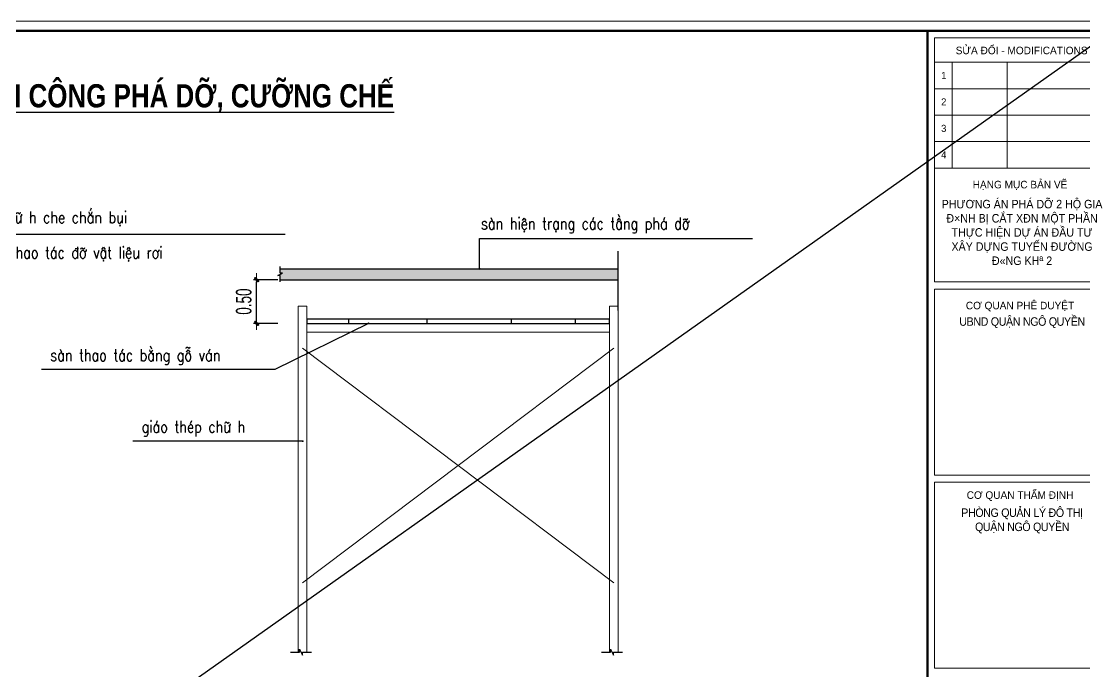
# Model space of a CAD drawing. Header units: millimetres. Extents: x 480521 to 6014615, y -961280 to 187869.
# Drawn here: x 742150 to 755688, y 34027 to 42304 of the extents above; entities that cross this region are included whole.
import ezdxf
from ezdxf.enums import TextEntityAlignment as Align

# ---------------------------------------------------------------- set-up
doc = ezdxf.new("R2010")
doc.units = ezdxf.units.MM
doc.header["$LTSCALE"] = 600
doc.header["$MEASUREMENT"] = 0
doc.layers.get('0').update_dxf_attribs({"lineweight": 0})
doc.layers.get('Defpoints').update_dxf_attribs({"lineweight": 0})
for name, color, linetype in [('01', 8, 'Continuous'), ('CHU', 1, 'Continuous'), ('TEXT', 30, 'Continuous')]:
    doc.layers.add(name, color=color, linetype=linetype)
for name, color, linetype, lineweight in [('08. Net Text', 3, 'Continuous', 13), ('dim', 144, 'Continuous', 13), ('Hatch', 250, 'Continuous', 0), ('Khungten_LCDI', 7, 'Continuous', 25), ('LC Dim', 8, 'Continuous', 18), ('LC Net thay', 7, 'Continuous', 25), ('LC Text1', 3, 'Continuous', 20), ('LC Text2', 7, 'Continuous', 25), ('Net Thay 1', 2, 'Continuous', 20)]:
    doc.layers.add(name, color=color, linetype=linetype, lineweight=lineweight)
doc.layers.add('KCS_Plotter', color=11, linetype='Continuous', plot=False)
doc.styles.add('HOATBIF', font='hoatbif.shx', dxfattribs={"width": 0.65})
doc.styles.add('Khungten', font='VHAVAN.TTF', dxfattribs={"width": 0.9, "height": 5000})
doc.styles.add('LC 1', font='VHAVANB.TTF')
doc.styles.add('LC 3', font='vnsimli.shx', dxfattribs={"width": 0.75})
doc.styles.add('LC3', font='VHARIALB.TTF', dxfattribs={"width": 0.8})
doc.styles.add('Text Khung Ten', font='VHAVAN.TTF')
doc.styles.add('Title', font='VHBLACK.TTF')
doc.dimstyles.new('1-100 (1-60)', dxfattribs={"dimscale": 79, "dimtxt": 2.5, "dimasz": 0.35, "dimexe": 0.5, "dimexo": 0, "dimgap": 0.8, "dimtad": 1, "dimdec": 0, "dimzin": 0, "dimdsep": 46, "dimtxsty": 'HOATBIF', "dimblk1": 'DOT', "dimblk2": 'DOT', "dimsah": 1, "dimcen": -1, "dimdle": 1, "dimclrd": 256, "dimclre": 256, "dimclrt": 4, "dimadec": 3, "dimazin": 2, "dimtfac": 0.333333, "dimtdec": 0, "dimtix": 1, "dimtmove": 2, "dimatfit": 3, "dimldrblk": 'DOT', "dimfxl": 1, "dimtvp": 0.833333, "dimtolj": 1, "dimtzin": 0, "dimarcsym": 0})
doc.dimstyles.new('1-70', dxfattribs={"dimscale": 70, "dimtxt": 2.5, "dimasz": 0.35, "dimexe": 0.5, "dimexo": 0, "dimgap": 0.8, "dimtad": 1, "dimdec": 0, "dimzin": 0, "dimdsep": 46, "dimtxsty": 'HOATBIF', "dimblk1": 'DOT', "dimblk2": 'DOT', "dimsah": 1, "dimcen": -1, "dimdle": 1, "dimclrd": 256, "dimclre": 256, "dimclrt": 4, "dimadec": 3, "dimazin": 2, "dimtfac": 0.333333, "dimtdec": 0, "dimtix": 1, "dimtmove": 2, "dimatfit": 3, "dimldrblk": 'DOT', "dimfxl": 1, "dimtvp": 0.833333, "dimtolj": 1, "dimtzin": 0, "dimarcsym": 0})

# ---------------------------------------------------------------- blocks, each defined once
blk = doc.blocks.new('lcdi fix')
at = {"layer": 'Defpoints', "lineweight": 0}
blk.add_lwpolyline([(-1200, -14850), (-1200, 14850), (40800, 14850), (40800, -14850)], close=True, dxfattribs=at)
at = {"layer": 'Khungten_LCDI', "color": 5, "lineweight": 60}
blk.add_line((36600, 14650), (36600, -14650), dxfattribs=at)
at = {"layer": 'Khungten_LCDI', "color": 9, "lineweight": 15}
for p, q in [((36750, 13981), (40450, 13981)), ((37123, 13981), (37123, 11735)), ((38293, 13981), (38293, 11735)), ((36750, 13420), (40450, 13420)), ((36750, 12858), (40450, 12858)), ((36750, 12297), (40450, 12297)), ((36750, 11735), (40450, 11735))]:
    blk.add_line(p, q, dxfattribs=at)
at = {"layer": 'Khungten_LCDI', "color": 5, "lineweight": 60}
blk.add_lwpolyline([(0, -14650), (0, 14650), (40600, 14650), (40600, -14650)], close=True, dxfattribs=at)
at = {"layer": 'Khungten_LCDI', "color": 9, "lineweight": 15}
for points in [[(36750, 9321), (40450, 9321), (40450, 14500), (36750, 14500)], [(36750, 5226), (40450, 5226), (40450, 9171), (36750, 9171)], [(36750, 1131), (40450, 1131), (40450, 5076), (36750, 5076)]]:
    blk.add_lwpolyline(points, close=True, dxfattribs=at)
at = {"color": 7, "style": 'Khungten'}
for s, p in [('söa ®æi - modifications', (38600, 14151)), ('h¹ng môc b¶n vÏ', (38566, 11307)), ('c¬ quan phª duyÖt', (38566, 8742)), ('c¬ quan thÈm ®Þnh', (38566, 4722))]:
    blk.add_text(s, height=160, dxfattribs=at).set_placement(p, align=Align.CENTER)
at = {"color": 4, "char_height": 180, "width": 3443.58, "attachment_point": 5, "style": 'Khungten'}
for s, insert in [('{\\f.VnArialH|b0|i0|c0|p34;PH\\fArial|b0|i0|c0|p34;ƯƠ\\f.VnArialH|b0|i0|c0|p34;NG \\fArial|b0|i0|c0|p34;Á\\f.VnArialH|b0|i0|c0|p34;N PH\\fArial|b0|i0|c0|p34;Á \\f.VnArialH|b0|i0|c0|p34;D\\fArial|b0|i0|c0|p34;Ỡ \\f.VnArialH|b0|i0|c0|p34;2 H\\fArial|b0|i0|c0|p34;Ộ \\f.VnArialH|b0|i0|c0|p34;GIA \\fArial|b0|i0|c0|p34;Đ\\f.VnArialH|b0|i0|c0|p34;×NH B\\fArial|b0|i0|c0|p34;Ị \\f.VnArialH|b0|i0|c0|p34;C\\fArial|b0|i0|c0|p34;Ắ\\f.VnArialH|b0|i0|c0|p34;T XÐN M\\fArial|b0|i0|c0|p34;Ộ\\f.VnArialH|b0|i0|c0|p34;T PH\\fArial|b0|i0|c0|p34;Ầ\\f.VnArialH|b0|i0|c0|p34;N TH\\fArial|b0|i0|c0|p34;Ự\\f.VnArialH|b0|i0|c0|p34;C HI\\fArial|b0|i0|c0|p34;Ệ\\f.VnArialH|b0|i0|c0|p34;N D\\fArial|b0|i0|c0|p34;Ự Á\\f.VnArialH|b0|i0|c0|p34;N \\fArial|b0|i0|c0|p34;ĐẦ\\f.VnArialH|b0|i0|c0|p34;U T\\fArial|b0|i0|c0|p34;Ư \\f.VnArialH|b0|i0|c0|p34;X\\fArial|b0|i0|c0|p34;Â\\f.VnArialH|b0|i0|c0|p34;Y D\\fArial|b0|i0|c0|p34;Ự\\f.VnArialH|b0|i0|c0|p34;NG TUY\\fArial|b0|i0|c0|p34;Ế\\f.VnArialH|b0|i0|c0|p34;N \\fArial|b0|i0|c0|p34;ĐƯỜ\\f.VnArialH|b0|i0|c0|p34;NG \\fArial|b0|i0|c0|p34;Đ\\f.VnArialH|b0|i0|c0|p34;«NG KHª 2}', (38609, 10371)), ('{\\f.VnArialH|b0|i0|c0|p34;\\T0.95;ubnd quËn ng« quyÒn}', (38609, 8458)), ('{\\f.VnArialH|b0|i0|c0|p34;\\T0.95;phßng qu¶n lý ®« thÞ \\PquËn ng« quyÒn}', (38609, 4254))]:
    blk.add_mtext(s, dxfattribs=dict(at, insert=insert))
at = {"color": 7, "style": 'Khungten', "width": 0.8}
for tag, p in [('REVISION', (39499, -10746)), ('NGAYHT', (39546, -11609))]:
    blk.add_attdef(tag, text='', height=200, dxfattribs=at).set_placement(p, align=Align.CENTER)
at = {"layer": '08. Net Text', "color": 7, "style": 'Text Khung Ten'}
blk.add_text('1', height=150, dxfattribs=at).set_placement((36892, 13627))
at = {"layer": '08. Net Text', "color": 7, "ltscale": 2, "style": 'Text Khung Ten'}
for s, p in [('2', (36892, 13065)), ('3', (36892, 12504)), ('4', (36892, 11942))]:
    blk.add_text(s, height=150, dxfattribs=at).set_placement(p)
at = {"layer": 'LC Text1', "color": 3, "style": 'LC 1', "width": 1.834006}
for tag, p, p2 in [('TENBANVE1', (36913, -8886), (40339, -8886)), ('TENBANVE2', (36913, -9562), (40339, -9562))]:
    blk.add_attdef(tag, text='', height=250, dxfattribs=at).set_placement(p, p2, align=Align.FIT)
at = {"layer": 'LC Text1', "style": 'Title', "width": 0.7}
blk.add_attdef('SOBANVE', text='', height=250, dxfattribs=at).set_placement((39562, -13896), align=Align.CENTER)
blk = doc.blocks.new('TIEUDE1')
at = {"layer": 'LC Text2', "color": 7, "style": 'LC 1'}
blk.add_attdef('TIªU§Ò', text='', height=5, dxfattribs=at).set_placement((0, 0), align=Align.BOTTOM_CENTER)
blk.add_attdef('TL', text='', height=3, dxfattribs=at).set_placement((0, -2), align=Align.TOP_CENTER)
blk = doc.blocks.new('DOT')
at = {"layer": 'dim'}
for p, q in [((-1, -1), (1, 1)), ((-3, 0), (3, 0))]:
    blk.add_line(p, q, dxfattribs=at)
blk.add_lwpolyline([(0.5, 1), (-1, -0.5), (-0.5, -1), (1, 0.5)], close=True, dxfattribs=at)
blk = doc.blocks.new('*D151')
at = {"layer": 'Defpoints', "color": 0, "transparency": 16777216}
for p in [(745145, 39015), (745418, 39015), (745418, 38459)]:
    blk.add_point(p, dxfattribs=at)
at = {"layer": 'LC Dim', "lineweight": -2, "transparency": 16777216}
for p, q in [((745418, 39015), (745105, 39015)), ((745145, 38487), (745145, 38987)), ((745418, 38459), (745105, 38459))]:
    blk.add_line(p, q, dxfattribs=at)
at = {"layer": 'LC Dim', "lineweight": -2, "transparency": 16777216, "xscale": 27.65, "yscale": 27.65, "zscale": 27.65}
for p, rotation in [((745145, 39015), 90), ((745145, 38459), 270)]:
    blk.add_blockref('DOT', p, dxfattribs=dict(at, rotation=rotation))
at = {"layer": 'LC Dim', "color": 4, "transparency": 16777216, "insert": (744983, 38737), "char_height": 197.5, "attachment_point": 5, "rotation": 90, "style": 'HOATBIF'}
blk.add_mtext('\\A1;0.50', dxfattribs=at)
blk = doc.blocks.new('_Dot')
at = {"color": 0, "linetype": 'ByBlock', "lineweight": -2}
blk.add_line((-0.5, 0), (-1, 0), dxfattribs=at)
at = {"color": 0, "linetype": 'ByBlock', "const_width": 0.5}
blk.add_lwpolyline([(-0.25, 0, 1), (0.25, 0, 1)], format="xyb", close=True, dxfattribs=at)

msp = doc.modelspace()

# ---------------------------------------------------------------- hatches: boundary and pattern name
at = {"layer": 'Hatch'}
h = msp.add_hatch(dxfattribs=at)
h.set_pattern_fill('BTCT', color=256, scale=25, style=0)
h.set_pattern_definition([(50, (-40219.9, -125523.57), (179.315046, -15.688034), [18.75, -206.25]), (355, (-40219.9, -125523.57), (-34.687833, 188.048033), [15, -165]), (100.4514, (-40204.96, -125524.88), (144.627345, 172.359886), [15.935047, -175.28553]), (46.1842, (-40219.9, -125473.57), (266.81026, -41.379754), [28.125, -309.375]), (96.6356, (-40197.67, -125477.02), (233.66568, 243.52947), [23.90257, -262.92825]), (351.1842, (-40219.9, -125473.57), (233.66549, 243.52965), [22.5, -247.5]), (21, (-40194.9, -125486.07), (149.226763, -100.654723), [18.75, -206.25]), (326, (-40194.9, -125486.07), (60.828833, 181.28751), [15, -165]), (71.4514, (-40182.47, -125494.46), (210.055657, 80.632624), [15.935047, -175.28553]), (37.5, (-40219.9, -125523.57), (3.039964, 83.2234635), [0, -163, 0, -167.5, 0, -165.625]), (7.5, (-40219.9, -125523.57), (65.767384, 98.602928), [0, -95.5, 0, -159.25, 0, -63.125]), (327.5, (-40275.65, -125523.57), (133.455609, -5.638718), [0, -62.5, 0, -195, 0, -258.75]), (317.5, (-40300.65, -125523.57), (145.796542, 25.026246), [0, -81.25, 0, -129.5, 0, -183.75]), (45, (-40219.9, -125523.57), (-66.291261, 66.291261), []), (45, (-40175.71, -125523.57), (-66.291261, 66.291261), [])])
h.paths.add_polyline_path([(749747.191, 39014.786), (749747.191, 39154.59), (745446.078, 39154.59), (745446.078, 39098.668), (745474.038, 39098.668), (745418.117, 39070.708), (745446.078, 39070.708), (745446.078, 39014.786)])

# ---------------------------------------------------------------- linework, layer by layer
at = {"layer": '01'}
msp.add_line((749747.191, 38623.335), (749747.191, 39377.186), dxfattribs=at)
for points in [[(745446.078, 38986.825), (745446.078, 39070.708), (745418.117, 39070.708), (745474.038, 39098.668), (745446.078, 39098.668), (745446.078, 39182.551)], [(745578.666, 34275.269), (745692.518, 34275.269), (745692.518, 34313.22), (745730.469, 34237.319), (745730.469, 34275.269), (745844.321, 34275.269)], [(749538.666, 34275.269), (749652.518, 34275.269), (749652.518, 34313.22), (749690.469, 34237.319), (749690.469, 34275.269), (749804.321, 34275.269)]]:
    msp.add_lwpolyline(points, dxfattribs=at)
at = {"layer": 'CHU'}
msp.add_line((745446.078, 39014.786), (749747.191, 39014.786), dxfattribs=at)
at = {"layer": 'KCS_Plotter'}
msp.add_line((731004.637, 24483.589), (756204.637, 42303.589), dxfattribs=at)
at = {"layer": 'Net Thay 1'}
for p, q in [((745732.191, 38145.433), (749692.191, 35160.014)), ((749692.191, 38145.433), (745732.191, 35160.014))]:
    msp.add_line(p, q, dxfattribs=at)
for points in [[(745787.191, 34275.269), (745787.191, 38679.257), (745677.191, 38679.257), (745677.191, 34275.269)], [(749747.191, 34275.269), (749747.191, 38679.257), (749637.191, 38679.257), (749637.191, 34275.269)]]:
    msp.add_lwpolyline(points, dxfattribs=at)
msp.add_lwpolyline([(745787.191, 38349.257), (749637.191, 38349.257), (749637.191, 38459.257), (745787.191, 38459.257)], close=True, dxfattribs=at)
at = {"layer": 'TEXT'}
for p, q in [((745446.078, 39154.59), (749747.191, 39154.59)), ((746320.991, 38459.257), (746320.991, 38514.257)), ((747318.124, 38459.257), (747318.124, 38514.257)), ((748392.62, 38459.257), (748392.62, 38514.257)), ((749205.833, 38459.257), (749205.833, 38514.257))]:
    msp.add_line(p, q, dxfattribs=at)
msp.add_lwpolyline([(745787.191, 38459.257), (749637.191, 38459.257), (749637.191, 38514.257), (745787.191, 38514.257)], close=True, dxfattribs=at)

# ---------------------------------------------------------------- block references
at = {"layer": 'LC Net thay', "xscale": 0.6000000155618168, "yscale": 0.6000000155618168, "zscale": 0.6000000155618168}
msp.add_blockref('lcdi fix', (731724.637, 33393.589), dxfattribs=at)
at = {"layer": 'LC Text2'}
ref = msp.add_blockref('TIEUDE1', (741790.528, 41119.275), dxfattribs=dict(at, xscale=60.00000000003865, yscale=60.00000000003865, zscale=60.00000000003865))
ref.add_attrib('TIªU§Ò', '%%UmÆt b»ng bè trÝ giµn gi¸o thi c«ng ph¸ dì, c\xadìng chÕ', dxfattribs={"color": 7, "height": 295.46488, "style": 'LC3', "width": 0.8}).set_placement((741790.528, 41119.275), align=Align.BOTTOM_CENTER)

# ---------------------------------------------------------------- texts
at = {"layer": 'LC Text1', "color": 3, "style": 'LC 3', "width": 0.8}
for s, p in [('phÇn diÖn tÝch b¾c gi¸o ch÷ h che ch¾n bôi', (739830.006, 39734.136)), ('sµn hiÖn tr¹ng c¸c tÇng ph¸ dì', (748003.098, 39655.539)), ('bè trÝ l\xadíi, b¹t vµ sµn gç thao t¸c ®ì vËt liÖu r¬i', (739830.006, 39285.426)), ('sµn thao t¸c b»ng gç v¸n', (742520.108, 37980.058)), ('gi¸o thÐp ch÷ h', (743683.066, 37069.105))]:
    msp.add_text(s, height=150, dxfattribs=at).set_placement(p)

# ---------------------------------------------------------------- dimensions: what is measured, and where the dimension line sits
at = {"layer": 'LC Dim'}
dim = msp.add_linear_dim(base=(745144.89, 39014.786), p1=(745418.117, 38459.257), p2=(745418.117, 39014.786), angle=90, text='0.50', dimstyle='1-100 (1-60)', override={"dimdec": 2, "dimlfac": 0.001}, dxfattribs=at)
dim.commit()
dim.dimension.update_dxf_attribs({"geometry": '*D151', "text_midpoint": (744982.94, 38737.021)})

# ---------------------------------------------------------------- leaders
at = {"layer": '01'}
for points in [[(746570.257, 38459.257), (745377.355, 37871.3), (742407.399, 37871.3)], [(745732.191, 36960.347), (743570.357, 36960.347)]]:
    msp.add_leader(points, dimstyle='1-70', override={"dimgap": 0.8, "dimtad": 0}, dxfattribs=at)
at = {"layer": 'LC Dim'}
for points, override in [([(737262.597, 37733.513), (739716.502, 39594.746), (745511.706, 39594.746)], {"dimasz": 4, "dimdec": 2, "dimlfac": 0.001}), ([(738174.153, 36340.384), (739716.502, 39594.746), (745511.706, 39594.746)], {"dimasz": 4, "dimdec": 2, "dimlfac": 0.001}), ([(747983.879, 39154.59), (747983.879, 39541.686), (751458.236, 39541.686)], {"dimdec": 2, "dimlfac": 0.001})]:
    msp.add_leader(points, dimstyle='1-100 (1-60)', override=override, dxfattribs=at)

doc.saveas('drawing.dxf')
